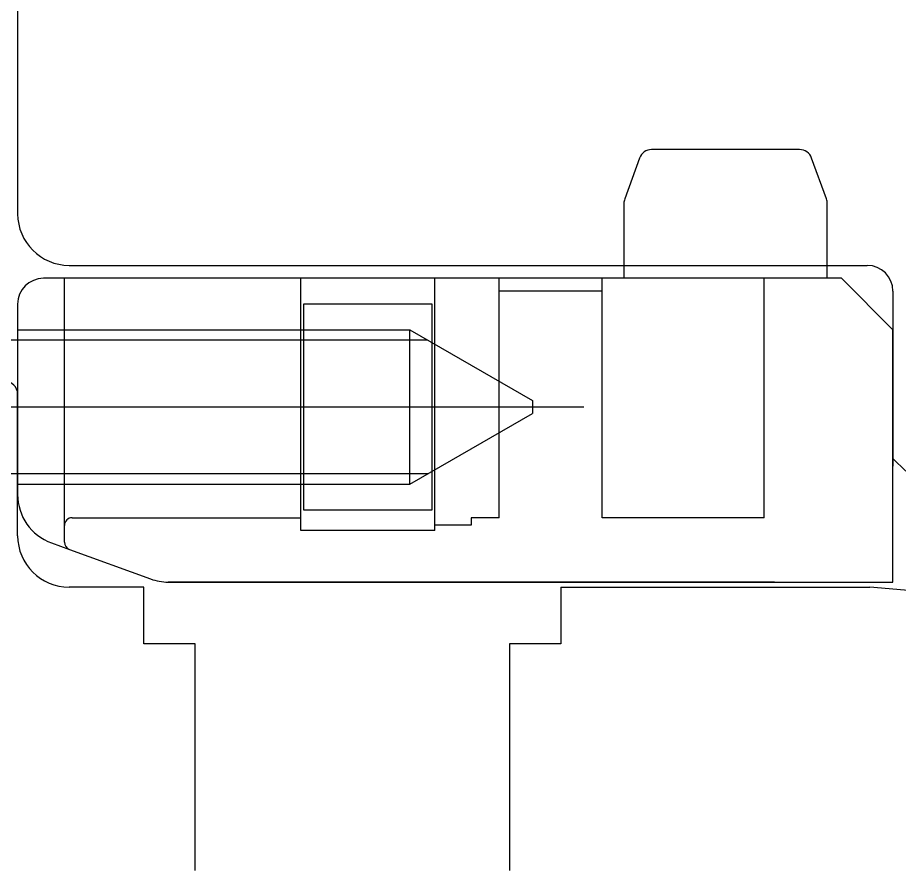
# Model space of a CAD drawing. Header units: centimetres. Extents: x 0.3 to 84.3, y 0.3 to 59.7.
# Drawn here: x 62.5454 to 62.6139, y 13.7373 to 13.8035 of the extents above; entities that cross this region are included whole.
import ezdxf

# ---------------------------------------------------------------- set-up
doc = ezdxf.new("R2010")
doc.units = ezdxf.units.CM
doc.linetypes.add('AUSGEZOGEN', pattern=[0])
doc.layers.add('Fenster', color=7, linetype='AUSGEZOGEN', lineweight=35)

msp = doc.modelspace()

# ---------------------------------------------------------------- linework, layer by layer
at = {"layer": 'Fenster', "color": 7, "linetype": 'AUSGEZOGEN', "lineweight": 25}
for p, q in [((62.54539839778933, 13.90829936529758), (62.54539839778933, 13.78829936797979)), ((62.60039839655998, 13.79329238706964), (62.59465448468838, 13.79329238706964)), ((62.60614230643161, 13.79329238706964), (62.60039839655998, 13.79329238706964)), ((62.59371479270936, 13.79263440708437), (62.59255870273521, 13.78945807915543)), ((62.60823808838474, 13.78945807915543), (62.6070820004106, 13.79263440708437)), ((62.59249839673655, 13.78911605916301), (62.59249839673655, 13.78329238729316)), ((62.60829839638341, 13.78329238729316), (62.60829839638341, 13.78911605916301)), ((62.54939839769991, 13.7842993680692), (62.61139839631409, 13.7842993680692)), ((62.54903839770796, 13.78329238729316), (62.54739839774462, 13.78329238729316)), ((62.54903839770796, 13.76409238772236), (62.54903839770796, 13.78329238729316)), ((62.57779839706515, 13.78329238729316), (62.54903839770796, 13.78329238729316)), ((62.60939839635881, 13.78329238729316), (62.54939839769991, 13.78329238729316)), ((62.56739839729757, 13.76469238770892), (62.56739839729757, 13.78329238729316)), ((62.57779839706515, 13.76411478228142), (62.57779839706515, 13.78329238729316)), ((62.58279839695339, 13.78329238729316), (62.57779839706515, 13.78329238729316)), ((62.58279839695339, 13.78229238731551), (62.58279839695339, 13.78329238729316)), ((62.60339839649291, 13.78329238729316), (62.58279839695339, 13.78329238729316)), ((62.59079839677457, 13.78229238731551), (62.59079839677457, 13.78329238729316)), ((62.60339839649291, 13.76469238770892), (62.60339839649291, 13.78329238729316)), ((62.60939839635881, 13.78329238729316), (62.60339839649291, 13.78329238729316)), ((62.61339839626941, 13.77929238738257), (62.60939839635881, 13.78329238729316)), ((62.58279839695339, 13.76469238770892), (62.58279839695339, 13.78229238731551)), ((62.59079839677457, 13.78229238731551), (62.58279839695339, 13.78229238731551)), ((62.59079839677457, 13.76469238770892), (62.59079839677457, 13.78229238731551)), ((62.61339839626941, 13.7822993681139), (62.61339839626941, 13.76929936840448)), ((62.54539839778933, 13.78129238733787), (62.54539839778933, 13.76649321766868)), ((62.57759839706959, 13.78129238733787), (62.5675983972931, 13.78129238733787)), ((62.5675983972931, 13.78129238733787), (62.5675983972931, 13.76529238769549)), ((62.57759839706959, 13.76529238769549), (62.57759839706959, 13.78129238733787)), ((62.54539739778963, 13.77929138738319), (62.57587284971668, 13.77929138738319)), ((62.57587284971668, 13.77929138738319), (62.58539739689557, 13.7737923875055)), ((62.57587284971686, 13.76729338765022), (62.57587284971668, 13.77929138738319)), ((62.61339839626941, 13.77929238738257), (62.61339839626941, 13.76869238761952)), ((62.61339839626941, 13.75969238782068), (62.61339839626941, 13.77929238738257)), ((62.57725849033176, 13.77849138740108), (62.54459739780754, 13.77849138740108)), ((62.54539839778933, 13.7632923877402), (62.54539839778933, 13.77429238749433)), ((62.58539739689557, 13.7737923875055), (62.58539739689557, 13.77279238752786)), ((62.58939739680615, 13.77329238751668), (62.50139739877311, 13.77329238751668)), ((62.57587284971668, 13.76729338765022), (62.58539739689557, 13.77279238752786)), ((62.61339839626941, 13.76929936840448), (62.61439839624705, 13.76829936842683)), ((62.57725849033179, 13.76809338763233), (62.54459739780754, 13.76809338763233)), ((62.54539739778963, 13.76729338765022), (62.57587284971686, 13.76729338765022)), ((62.5675983972931, 13.76529238769549), (62.57759839706959, 13.76529238769549)), ((62.54963839769457, 13.76469238770892), (62.56739839729757, 13.76469238770892)), ((62.56739839729757, 13.76369238773128), (62.56739839729757, 13.76469238770892)), ((62.58279839695339, 13.76469238770892), (62.58064330479233, 13.76469238770892)), ((62.58064330479233, 13.76469238770892), (62.58064330479233, 13.76411478228142)), ((62.60339839649291, 13.76469238770892), (62.59079839677457, 13.76469238770892)), ((62.54903839770796, 13.76278766085039), (62.54903839770796, 13.76409238772236)), ((62.57779839706515, 13.76369238773128), (62.57779839706515, 13.76411478228142)), ((62.58064330479233, 13.76411478228142), (62.57779839706515, 13.76411478228142)), ((62.57779839706515, 13.76369238773128), (62.56739839729757, 13.76369238773128)), ((62.54803031805996, 13.76273444694098), (62.54943318532125, 13.76222384483108)), ((62.54943318532125, 13.76222384483108), (62.5557255355585, 13.75993361581531)), ((62.60419839647505, 13.75969238782068), (62.55709361552789, 13.75969238782068)), ((62.55709361552789, 13.75969238782068), (62.61339839626941, 13.75969238782068)), ((62.55519839757029, 13.7592923878296), (62.54939839769991, 13.7592923878296)), ((62.55519839757029, 13.75489238792798), (62.55519839757029, 13.7592923878296)), ((62.58759839684609, 13.7592923878296), (62.58759839684609, 13.75489238792798)), ((62.58759839684609, 13.7592923878296), (62.61159839630963, 13.7592923878296)), ((62.6546598625754, 13.75552499769655), (62.61159839630963, 13.7592923878296)), ((62.55919839748088, 13.75489238792798), (62.55519839757029, 13.75489238792798)), ((62.55919839748088, 13.73729238832134), (62.55919839748088, 13.75489238792798)), ((62.58759839684609, 13.75489238792798), (62.58359839693549, 13.75489238792798)), ((62.58359839693549, 13.75489238792798), (62.58359839693549, 13.73729238832134))]:
    msp.add_line(p, q, dxfattribs=at)
for centre, radius, start, end in [((62.59465448468838, 13.79229238709198), 0.0009999999776482583, 90, 160.0000000001492), ((62.60614230643161, 13.79229238709198), 0.0009999999776482583, 19.99999999994639, 90), ((62.59349839671421, 13.789116059163), 0.0009999999776482583, 160.0000000000536, 180), ((62.60729839640577, 13.789116059163), 0.0009999999776482583, 0, 19.99999999994639), ((62.54939839769991, 13.78829936797977), 0.003999999910593033, 180, 270), ((62.6113983963141, 13.78229936811389), 0.001999999955296517, 0, 90), ((62.54739839774462, 13.78129238733785), 0.001999999955296517, 90, 180), ((62.54439839781167, 13.77429238749432), 0.0009999999776482583, 0, 90), ((62.54939839769991, 13.76649321766867), 0.003999999910593033, 180, 249.9999999999753), ((62.54963839769457, 13.76409238772234), 0.0005999999865911377, 90, 180), ((62.54939839769991, 13.76329238774019), 0.003999999910593033, 180, 270), ((62.54963839769457, 13.76278766085037), 0.0005999999865911377, 180, 249.9999888114393), ((62.55709361552792, 13.76369238773126), 0.003999999910593033, 249.9999999998709, 270)]:
    msp.add_arc(centre, radius, start, end, dxfattribs=at)

doc.saveas('drawing.dxf')
